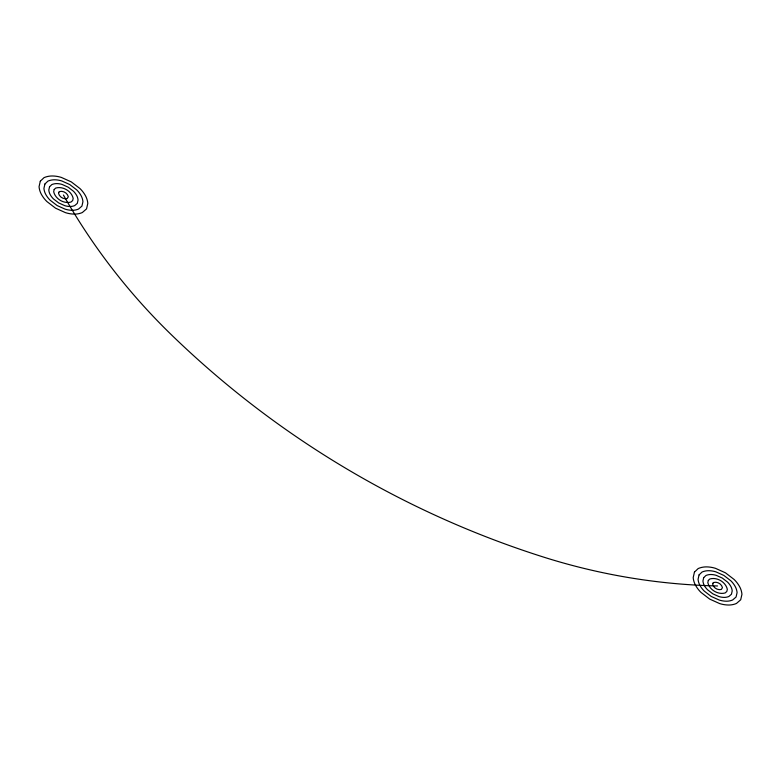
<?xml version="1.0" encoding="UTF-8"?>
<svg xmlns="http://www.w3.org/2000/svg" width="781" height="781" viewBox="0 0 781 781"><rect width="100%" height="100%" fill="white"/><g stroke="black" fill="none" stroke-linecap="round" stroke-linejoin="round"><path stroke-width="1.17" d="M63.427 195.045A615.77 606.417 28.4 0 0 171.556 334.932A930.269 916.133 28.4 0 0 543.01 556.912A615.77 606.417 28.4 0 0 717.573 585.955M40.3 181.221L39.05 186.708A19.662 19.359 28.4 0 0 41.51 194.567A30.791 30.322 28.4 0 0 46.909 201.557L55.549 208.185L65.487 212.657A30.791 30.322 28.4 0 0 74.215 214.111A19.662 19.359 28.4 0 0 82.308 212.559L86.554 208.869L87.804 203.382A19.662 19.359 28.4 0 0 85.354 195.523A30.791 30.322 28.4 0 0 79.945 188.533L71.305 181.905L61.377 177.433A30.791 30.322 28.4 0 0 52.649 175.979A20.872 20.56 28.4 0 0 44.048 177.629L40.3 181.221M44.927 183.994L43.921 188.377A15.727 15.483 28.4 0 0 45.894 194.664A24.631 24.26 28.4 0 0 50.218 200.258L57.13 205.559L65.077 209.132A24.631 24.26 28.4 0 0 72.057 210.294A15.727 15.483 28.4 0 0 78.53 209.054L81.927 206.106L82.932 201.713A15.727 15.483 28.4 0 0 80.97 195.435A24.631 24.26 28.4 0 0 76.645 189.832L69.734 184.531L61.787 180.958A24.631 24.26 28.4 0 0 54.797 179.796A16.704 16.45 28.4 0 0 47.924 181.114L44.927 183.994M49.554 186.757L48.803 190.047A11.793 11.617 28.4 0 0 50.277 194.762A18.471 18.197 28.4 0 0 53.518 198.95L58.702 202.933L64.667 205.618A18.471 18.197 28.4 0 0 69.899 206.487A11.793 11.617 28.4 0 0 74.751 205.559L77.309 203.343L78.051 200.043A11.793 11.617 28.4 0 0 76.587 195.338A18.471 18.197 28.4 0 0 73.336 191.14L68.152 187.167L62.197 184.482A18.471 18.197 28.4 0 0 56.954 183.603A12.525 12.33 28.4 0 0 51.8 184.599L49.554 186.757M54.182 189.519L53.674 191.716C55.266 198.921 63.876 204.066 70.983 202.054L72.682 200.571L73.18 198.384C71.579 191.091 62.831 185.956 55.676 188.075L54.182 189.519M58.8 192.282L58.555 193.376C59.346 196.988 63.651 199.555 67.205 198.55L68.308 196.714C67.498 193.073 63.134 190.505 59.551 191.56L58.8 192.282M694.446 572.131L693.196 577.618A19.662 19.359 28.4 0 0 695.646 585.477A30.791 30.322 28.4 0 0 701.055 592.467L709.695 599.095L719.623 603.567A30.791 30.322 28.4 0 0 728.351 605.021A19.662 19.359 28.4 0 0 736.444 603.469L740.7 599.779L741.95 594.292A19.662 19.359 28.4 0 0 739.49 586.433A30.791 30.322 28.4 0 0 734.091 579.443L725.451 572.815L715.513 568.343A30.791 30.322 28.4 0 0 706.785 566.889A20.872 20.56 28.4 0 0 698.194 568.539L694.446 572.131M699.073 574.894L698.068 579.287A15.727 15.483 28.4 0 0 700.03 585.565A24.631 24.26 28.4 0 0 704.355 591.168L711.266 596.469L719.213 600.042A24.631 24.26 28.4 0 0 726.203 601.204A15.727 15.483 28.4 0 0 732.676 599.964L736.073 597.006L737.079 592.623A15.727 15.483 28.4 0 0 735.106 586.336A24.631 24.26 28.4 0 0 730.782 580.742L723.87 575.441L715.923 571.868A24.631 24.26 28.4 0 0 708.943 570.706A16.704 16.45 28.4 0 0 702.07 572.024L699.073 574.894M703.691 577.657L702.949 580.957A11.793 11.617 28.4 0 0 704.413 585.662A18.471 18.197 28.4 0 0 707.664 589.86L712.848 593.833L718.803 596.518A18.471 18.197 28.4 0 0 724.046 597.397A11.793 11.617 28.4 0 0 728.898 596.459L731.446 594.243L732.197 590.953A11.793 11.617 28.4 0 0 730.723 586.238A18.471 18.197 28.4 0 0 727.482 582.05L722.298 578.067L716.333 575.382A18.471 18.197 28.4 0 0 711.1 574.513A12.525 12.33 28.4 0 0 705.946 575.499L703.691 577.657M708.318 580.429L707.82 582.616C709.402 589.831 718.022 594.966 725.119 592.964L726.818 591.481L727.326 589.284C725.715 582.001 716.978 576.866 709.822 578.985L708.318 580.429M712.946 583.192L712.692 584.286C713.492 587.888 717.798 590.465 721.351 589.46L722.445 587.624C721.644 583.983 717.27 581.406 713.697 582.47L712.946 583.192"/></g></svg>
